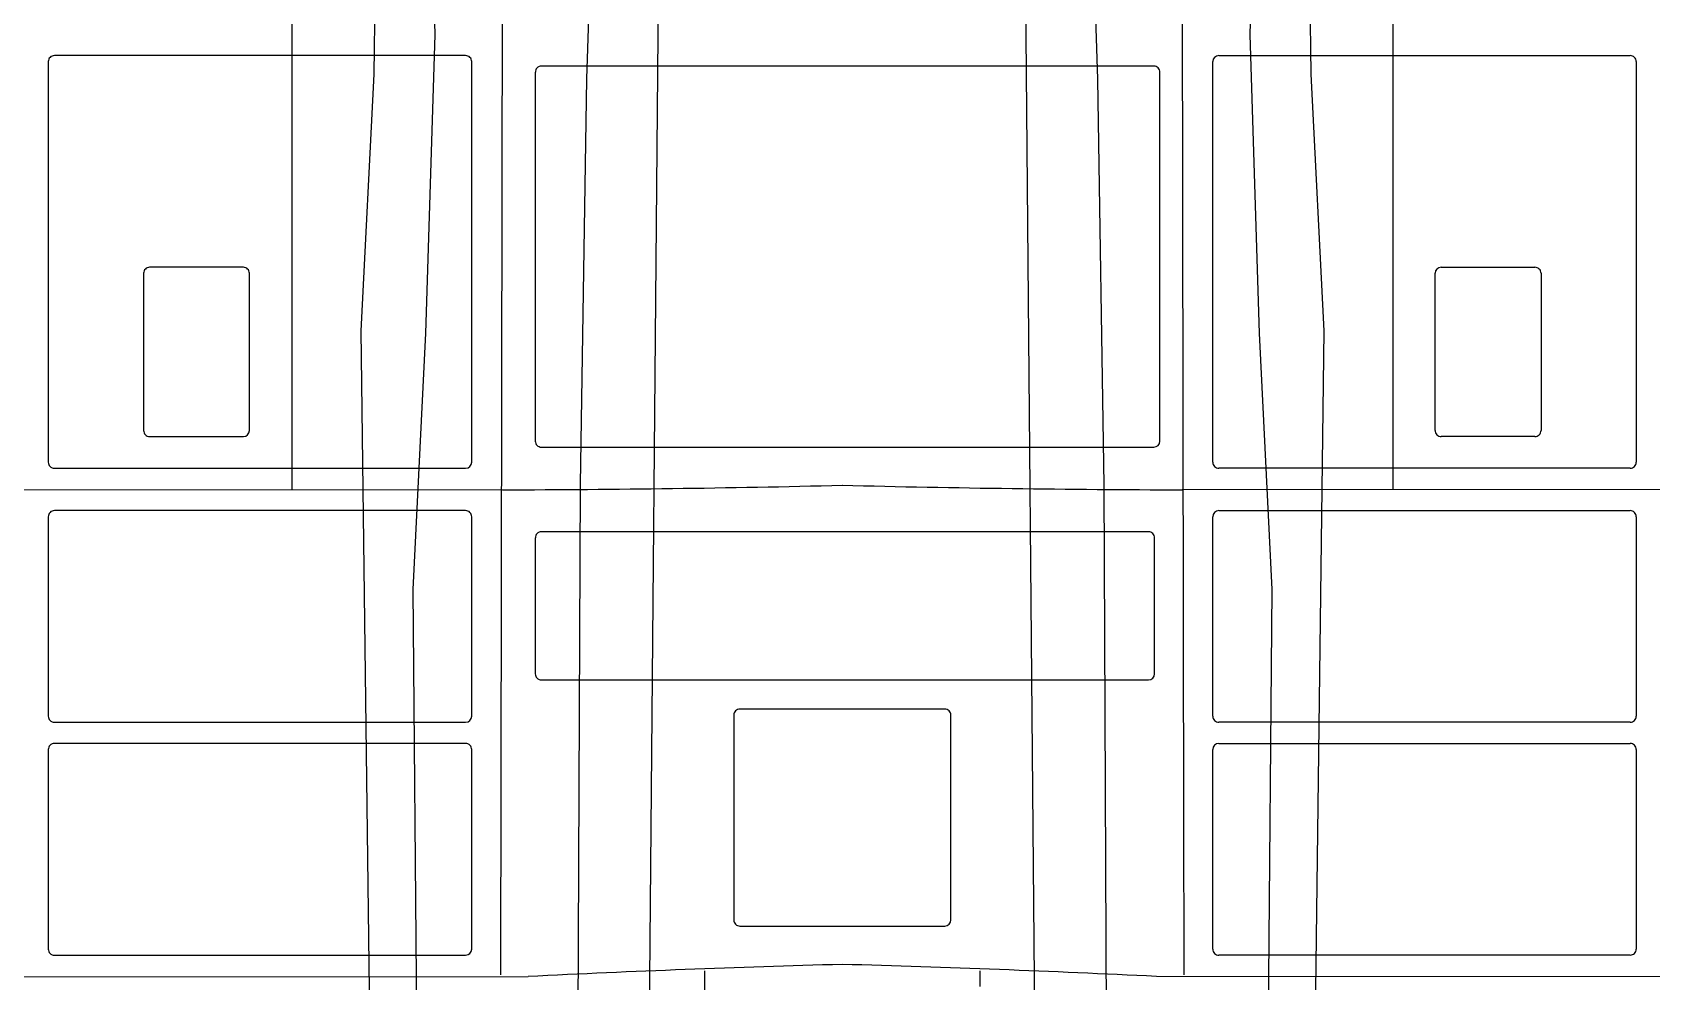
# Model space of a CAD drawing. Extents: x 0.4 to 20.4, y 0.5 to 29.7.
# Drawn here: x 8.236 to 12.484, y 13.81 to 16.302 of the extents above; entities that cross this region are included whole.
import ezdxf

# ---------------------------------------------------------------- set-up
doc = ezdxf.new("R2010")
doc.units = 0

msp = doc.modelspace()

# ---------------------------------------------------------------- linework, layer by layer
at = {"layer": 'Layer 1', "color": 7, "linetype": 'CONTINUOUS'}
for p, q in [((11.257159, 14.218587), (11.240468, 23.604641)), ((9.480845, 23.21416), (9.464153, 13.828106)), ((8.916594, 19.182193), (8.916594, 15.101948)), ((11.805476, 19.182193), (11.805476, 15.101948)), ((9.779777, 5.166812), (9.888814, 17.490817)), ((10.942293, 5.155329), (10.833256, 17.490817)), ((9.143966, 17.039167), (9.131718, 16.192073)), ((11.578104, 17.039167), (11.590352, 16.192073)), ((9.279937, 16.791371), (9.291881, 16.295546)), ((11.442133, 16.791371), (11.430189, 16.295546)), ((9.690812, 16.179316), (9.701886, 16.538267)), ((11.031258, 16.178998), (11.020184, 16.538189)), ((9.291881, 16.295546), (9.267229, 15.512168)), ((11.430189, 16.295546), (11.454841, 15.512168)), ((9.329712, 16.240815), (8.293649, 16.240815)), ((9.368165, 16.240815), (9.329712, 16.240815)), ((9.371788, 16.240815), (9.368165, 16.240815)), ((9.372625, 16.240815), (9.371788, 16.240815)), ((9.372794, 16.240815), (9.372625, 16.240815)), ((9.372809, 16.240815), (9.372794, 16.240815)), ((9.372813, 16.240815), (9.372809, 16.240815)), ((9.372814, 16.240815), (9.372813, 16.240815)), ((9.372815, 16.240815), (9.372814, 16.240815)), ((9.372814, 16.240815), (9.372814, 16.240815)), ((9.372815, 16.240815), (9.372815, 16.240815)), ((9.372815, 16.240815), (9.372815, 16.240815)), ((9.372815, 16.240815), (9.372815, 16.240815)), ((11.349192, 16.240815), (11.349192, 16.240815)), ((11.349192, 16.240815), (11.349192, 16.240815)), ((11.349192, 16.240815), (11.349192, 16.240815)), ((11.349192, 16.240815), (11.349193, 16.240815)), ((11.349193, 16.240815), (11.349193, 16.240815)), ((11.349193, 16.240815), (11.349194, 16.240815)), ((11.349194, 16.240815), (11.349198, 16.240815)), ((11.349198, 16.240815), (11.349213, 16.240815)), ((11.349213, 16.240815), (11.349382, 16.240815)), ((11.349382, 16.240815), (11.350219, 16.240815)), ((11.350219, 16.240815), (11.353842, 16.240815)), ((11.353842, 16.240815), (11.392295, 16.240815)), ((11.392295, 16.240815), (12.428358, 16.240815)), ((8.277712, 16.224815), (8.277712, 16.224815)), ((8.277712, 16.224815), (8.277712, 16.224815)), ((8.277712, 16.224815), (8.277712, 16.224815)), ((8.277712, 16.224815), (8.277712, 16.224814)), ((8.277712, 16.224814), (8.277712, 16.224814)), ((8.277712, 16.224814), (8.277712, 16.224813)), ((8.277712, 16.224813), (8.277712, 16.224809)), ((8.277712, 16.224809), (8.277712, 16.224794)), ((8.277712, 16.224794), (8.277712, 16.22463)), ((8.277712, 16.22463), (8.277712, 16.223815)), ((8.277712, 16.223815), (8.277712, 16.220285)), ((8.277712, 16.220285), (8.277712, 16.182822)), ((9.131718, 16.192073), (9.097436, 15.518608)), ((9.388815, 15.215422), (9.388815, 16.224815)), ((9.555492, 16.197035), (9.555492, 16.197035)), ((9.555492, 16.197035), (9.555492, 16.197035)), ((9.555492, 16.197035), (9.555492, 16.197035)), ((9.555492, 16.197035), (9.555492, 16.197035)), ((9.555492, 16.197035), (9.555492, 16.197035)), ((9.555492, 16.197035), (9.555492, 16.197034)), ((9.555492, 16.197034), (9.555492, 16.19703)), ((9.555492, 16.19703), (9.555492, 16.197016)), ((9.555492, 16.197016), (9.555492, 16.196865)), ((9.555492, 16.196865), (9.555492, 16.196115)), ((9.555492, 16.196115), (9.555492, 16.192864)), ((9.555492, 16.192864), (9.555492, 16.158371)), ((11.114176, 16.213035), (9.571429, 16.213035)), ((11.171435, 16.213035), (11.114176, 16.213035)), ((11.17683, 16.213035), (11.171435, 16.213035)), ((11.178076, 16.213035), (11.17683, 16.213035)), ((11.178327, 16.213035), (11.178076, 16.213035)), ((11.17835, 16.213035), (11.178327, 16.213035)), ((11.178356, 16.213035), (11.17835, 16.213035)), ((11.178357, 16.213035), (11.178356, 16.213035)), ((11.178358, 16.213035), (11.178357, 16.213035)), ((11.178358, 16.213035), (11.178358, 16.213035)), ((11.178358, 16.213035), (11.178358, 16.213035)), ((11.178358, 16.213035), (11.178358, 16.213035)), ((11.178358, 16.213035), (11.178358, 16.213035)), ((11.194358, 15.267652), (11.194358, 16.197035)), ((11.333255, 15.215422), (11.333255, 16.224815)), ((11.590352, 16.192073), (11.624634, 15.518345)), ((12.444358, 16.224815), (12.444358, 16.224815)), ((12.444358, 16.224815), (12.444358, 16.224815)), ((12.444358, 16.224815), (12.444358, 16.224815)), ((12.444358, 16.224815), (12.444358, 16.224814)), ((12.444358, 16.224814), (12.444358, 16.224814)), ((12.444358, 16.224814), (12.444358, 16.224813)), ((12.444358, 16.224813), (12.444358, 16.224809)), ((12.444358, 16.224809), (12.444358, 16.224794)), ((12.444358, 16.224794), (12.444358, 16.22463)), ((12.444358, 16.22463), (12.444358, 16.223815)), ((12.444358, 16.223815), (12.444358, 16.220285)), ((12.444358, 16.220285), (12.444358, 16.182822)), ((8.277712, 16.182822), (8.277712, 15.173429)), ((9.555492, 16.158371), (9.555492, 15.228988)), ((9.674312, 15.11457), (9.690812, 16.179316)), ((11.047758, 15.113356), (11.031258, 16.178998)), ((12.444358, 16.182822), (12.444358, 15.173429)), ((8.779673, 15.685256), (8.543649, 15.685256)), ((8.788433, 15.685256), (8.779673, 15.685256)), ((8.789258, 15.685256), (8.788433, 15.685256)), ((8.789449, 15.685256), (8.789258, 15.685256)), ((8.789487, 15.685256), (8.789449, 15.685256)), ((8.789491, 15.685256), (8.789487, 15.685256)), ((8.789492, 15.685256), (8.789491, 15.685256)), ((8.789491, 15.685256), (8.789491, 15.685256)), ((8.789492, 15.685256), (8.789492, 15.685256)), ((8.789492, 15.685256), (8.789492, 15.685256)), ((8.789492, 15.685256), (8.789492, 15.685256)), ((8.789492, 15.685256), (8.789492, 15.685256)), ((8.789492, 15.685256), (8.789492, 15.685256)), ((11.932531, 15.685256), (11.932531, 15.685256)), ((11.932531, 15.685256), (11.932531, 15.685256)), ((11.932531, 15.685256), (11.932531, 15.685256)), ((11.932531, 15.685256), (11.932531, 15.685256)), ((11.932531, 15.685256), (11.932531, 15.685256)), ((11.932531, 15.685256), (11.932531, 15.685256)), ((11.932531, 15.685256), (11.932532, 15.685256)), ((11.932532, 15.685256), (11.932536, 15.685256)), ((11.932536, 15.685256), (11.932574, 15.685256)), ((11.932574, 15.685256), (11.932765, 15.685256)), ((11.932765, 15.685256), (11.93359, 15.685256)), ((11.93359, 15.685256), (11.94235, 15.685256)), ((11.94235, 15.685256), (12.178358, 15.685256)), ((8.527712, 15.669256), (8.527712, 15.669256)), ((8.527712, 15.669256), (8.527712, 15.669256)), ((8.527712, 15.669256), (8.527712, 15.669255)), ((8.527712, 15.669255), (8.527712, 15.669255)), ((8.527712, 15.669255), (8.527712, 15.669255)), ((8.527712, 15.669255), (8.527712, 15.669255)), ((8.527712, 15.669255), (8.527712, 15.669254)), ((8.527712, 15.669254), (8.527712, 15.669247)), ((8.527712, 15.669247), (8.527712, 15.669183)), ((8.527712, 15.669183), (8.527712, 15.668863)), ((8.527712, 15.668863), (8.527712, 15.667478)), ((8.527712, 15.667478), (8.527712, 15.65278)), ((8.527712, 15.65278), (8.527712, 15.256767)), ((8.805492, 15.273242), (8.805492, 15.669256)), ((11.916578, 15.273242), (11.916578, 15.669256)), ((12.194358, 15.669256), (12.194358, 15.669256)), ((12.194358, 15.669256), (12.194358, 15.669256)), ((12.194358, 15.669256), (12.194358, 15.669255)), ((12.194358, 15.669255), (12.194358, 15.669255)), ((12.194358, 15.669255), (12.194358, 15.669255)), ((12.194358, 15.669255), (12.194358, 15.669255)), ((12.194358, 15.669255), (12.194358, 15.669254)), ((12.194358, 15.669254), (12.194358, 15.669247)), ((12.194358, 15.669247), (12.194358, 15.669183)), ((12.194358, 15.669183), (12.194358, 15.668863)), ((12.194358, 15.668863), (12.194358, 15.667478)), ((12.194358, 15.667478), (12.194358, 15.65278)), ((12.194358, 15.65278), (12.194358, 15.256767)), ((9.097436, 15.518608), (9.16695, 10.060401)), ((9.267229, 15.512168), (9.234409, 14.839484)), ((11.454841, 15.512168), (11.487661, 14.839164)), ((11.624634, 15.518345), (11.55512, 10.05449)), ((8.805492, 15.258544), (8.805492, 15.273242)), ((8.805492, 15.25716), (8.805492, 15.258544)), ((8.805492, 15.25684), (8.805492, 15.25716)), ((8.805492, 15.256775), (8.805492, 15.25684)), ((8.805492, 15.256769), (8.805492, 15.256775)), ((8.805492, 15.256768), (8.805492, 15.256769)), ((8.805492, 15.256767), (8.805492, 15.256768)), ((8.805492, 15.256767), (8.805492, 15.256767)), ((8.805492, 15.256767), (8.805492, 15.256767)), ((8.805492, 15.256767), (8.805492, 15.256767)), ((8.805492, 15.256767), (8.805492, 15.256767)), ((8.805492, 15.256767), (8.805492, 15.256767)), ((11.194358, 15.233158), (11.194358, 15.267652)), ((11.916578, 15.258544), (11.916578, 15.273242)), ((11.916578, 15.25716), (11.916578, 15.258544)), ((11.916578, 15.25684), (11.916578, 15.25716)), ((11.916578, 15.256775), (11.916578, 15.25684)), ((11.916578, 15.256769), (11.916578, 15.256775)), ((11.916578, 15.256768), (11.916578, 15.256769)), ((11.916578, 15.256767), (11.916578, 15.256768)), ((11.916578, 15.256767), (11.916578, 15.256767)), ((11.916578, 15.256767), (11.916578, 15.256767)), ((11.916578, 15.256767), (11.916578, 15.256767)), ((11.916578, 15.256767), (11.916578, 15.256767)), ((11.916578, 15.256767), (11.916578, 15.256767)), ((8.543649, 15.240815), (8.543649, 15.240815)), ((8.543649, 15.240815), (8.543649, 15.240815)), ((8.543649, 15.240815), (8.543649, 15.240815)), ((8.543649, 15.240815), (8.543649, 15.240815)), ((8.543649, 15.240815), (8.543649, 15.240815)), ((8.543649, 15.240815), (8.543649, 15.240815)), ((8.543649, 15.240815), (8.54365, 15.240815)), ((8.54365, 15.240815), (8.543654, 15.240815)), ((8.543654, 15.240815), (8.543692, 15.240815)), ((8.543692, 15.240815), (8.543883, 15.240815)), ((8.543883, 15.240815), (8.544708, 15.240815)), ((8.544708, 15.240815), (8.553468, 15.240815)), ((8.553468, 15.240815), (8.789492, 15.240815)), ((9.388815, 15.177958), (9.388815, 15.215422)), ((9.571429, 15.213035), (9.571429, 15.213035)), ((9.571429, 15.213035), (9.571429, 15.213035)), ((9.571429, 15.213035), (9.571429, 15.213035)), ((9.571429, 15.213035), (9.571429, 15.213035)), ((9.571429, 15.213035), (9.571429, 15.213035)), ((9.571429, 15.213035), (9.571431, 15.213035)), ((9.571431, 15.213035), (9.571436, 15.213035)), ((9.571436, 15.213035), (9.57146, 15.213035)), ((9.57146, 15.213035), (9.571711, 15.213035)), ((9.571711, 15.213035), (9.572957, 15.213035)), ((9.572957, 15.213035), (9.578352, 15.213035)), ((9.578352, 15.213035), (9.63561, 15.213035)), ((9.63561, 15.213035), (11.178358, 15.213035)), ((11.194358, 15.229908), (11.194358, 15.233158)), ((11.194358, 15.229158), (11.194358, 15.229908)), ((11.194358, 15.229007), (11.194358, 15.229158)), ((11.194358, 15.228992), (11.194358, 15.229007)), ((11.194358, 15.228989), (11.194358, 15.228992)), ((11.194358, 15.228988), (11.194358, 15.228989)), ((11.194358, 15.228988), (11.194358, 15.228988)), ((11.194358, 15.228988), (11.194358, 15.228988)), ((11.194358, 15.228988), (11.194358, 15.228988)), ((11.194358, 15.228988), (11.194358, 15.228988)), ((11.194358, 15.228988), (11.194358, 15.228988)), ((11.333255, 15.177958), (11.333255, 15.215422)), ((12.168539, 15.240815), (11.932531, 15.240815)), ((12.177299, 15.240815), (12.168539, 15.240815)), ((12.178124, 15.240815), (12.177299, 15.240815)), ((12.178315, 15.240815), (12.178124, 15.240815)), ((12.178353, 15.240815), (12.178315, 15.240815)), ((12.178357, 15.240815), (12.178353, 15.240815)), ((12.178358, 15.240815), (12.178357, 15.240815)), ((12.178358, 15.240815), (12.178358, 15.240815)), ((12.178358, 15.240815), (12.178358, 15.240815)), ((12.178358, 15.240815), (12.178358, 15.240815)), ((12.178358, 15.240815), (12.178358, 15.240815)), ((12.178358, 15.240815), (12.178358, 15.240815)), ((12.178358, 15.240815), (12.178358, 15.240815)), ((9.388815, 15.174428), (9.388815, 15.177958)), ((9.388815, 15.173613), (9.388815, 15.174428)), ((9.388815, 15.173449), (9.388815, 15.173613)), ((9.388815, 15.173434), (9.388815, 15.173449)), ((9.388815, 15.17343), (9.388815, 15.173434)), ((9.388815, 15.173429), (9.388815, 15.17343)), ((9.388815, 15.173429), (9.388815, 15.173429)), ((9.388815, 15.173429), (9.388815, 15.173429)), ((9.388815, 15.173429), (9.388815, 15.173429)), ((9.388815, 15.173429), (9.388815, 15.173429)), ((9.388815, 15.173429), (9.388815, 15.173429)), ((11.333255, 15.174428), (11.333255, 15.177958)), ((11.333255, 15.173613), (11.333255, 15.174428)), ((11.333255, 15.173449), (11.333255, 15.173613)), ((11.333255, 15.173434), (11.333255, 15.173449)), ((11.333255, 15.17343), (11.333255, 15.173434)), ((11.333255, 15.173429), (11.333255, 15.17343)), ((11.333255, 15.173429), (11.333255, 15.173429)), ((11.333255, 15.173429), (11.333255, 15.173429)), ((11.333255, 15.173429), (11.333255, 15.173429)), ((11.333255, 15.173429), (11.333255, 15.173429)), ((11.333255, 15.173429), (11.333255, 15.173429)), ((8.293649, 15.157476), (8.293649, 15.157476)), ((8.293649, 15.157476), (8.293649, 15.157476)), ((8.293649, 15.157476), (8.293649, 15.157476)), ((8.293649, 15.157476), (8.293649, 15.157476)), ((8.293649, 15.157476), (8.293649, 15.157476)), ((8.293649, 15.157476), (8.29365, 15.157476)), ((8.29365, 15.157476), (8.293654, 15.157476)), ((8.293654, 15.157476), (8.29367, 15.157476)), ((8.29367, 15.157476), (8.293839, 15.157476)), ((8.293839, 15.157476), (8.294675, 15.157476)), ((8.294675, 15.157476), (8.298298, 15.157476)), ((8.298298, 15.157476), (8.336752, 15.157476)), ((8.336752, 15.157476), (9.372815, 15.157476)), ((12.385255, 15.157476), (11.349192, 15.157476)), ((12.423709, 15.157476), (12.385255, 15.157476)), ((12.427332, 15.157476), (12.423709, 15.157476)), ((12.428168, 15.157476), (12.427332, 15.157476)), ((12.428337, 15.157476), (12.428168, 15.157476)), ((12.428353, 15.157476), (12.428337, 15.157476)), ((12.428357, 15.157476), (12.428353, 15.157476)), ((12.428358, 15.157476), (12.428357, 15.157476)), ((12.428358, 15.157476), (12.428358, 15.157476)), ((12.428358, 15.157476), (12.428358, 15.157476)), ((12.428358, 15.157476), (12.428358, 15.157476)), ((12.428358, 15.157476), (12.428358, 15.157476)), ((12.428358, 15.157476), (12.428358, 15.157476)), ((7.843417, 15.101686), (9.469712, 15.101051)), ((9.659879, 11.999662), (9.674312, 15.11457)), ((11.062191, 11.995432), (11.047758, 15.113356)), ((12.878591, 15.101686), (11.252311, 15.101051)), ((9.329712, 15.046389), (8.293649, 15.046389)), ((9.368165, 15.046389), (9.329712, 15.046389)), ((9.371788, 15.046389), (9.368165, 15.046389)), ((9.372625, 15.046389), (9.371788, 15.046389)), ((9.372794, 15.046389), (9.372625, 15.046389)), ((9.372809, 15.046389), (9.372794, 15.046389)), ((9.372813, 15.046389), (9.372809, 15.046389)), ((9.372814, 15.046389), (9.372813, 15.046389)), ((9.372815, 15.046389), (9.372814, 15.046389)), ((9.372814, 15.046389), (9.372814, 15.046389)), ((9.372815, 15.046389), (9.372815, 15.046389)), ((9.372815, 15.046389), (9.372815, 15.046389)), ((9.372815, 15.046389), (9.372815, 15.046389)), ((11.349192, 15.046389), (11.349192, 15.046389)), ((11.349192, 15.046389), (11.349192, 15.046389)), ((11.349192, 15.046389), (11.349192, 15.046389)), ((11.349192, 15.046389), (11.349193, 15.046389)), ((11.349193, 15.046389), (11.349193, 15.046389)), ((11.349193, 15.046389), (11.349194, 15.046389)), ((11.349194, 15.046389), (11.349198, 15.046389)), ((11.349198, 15.046389), (11.349213, 15.046389)), ((11.349213, 15.046389), (11.349382, 15.046389)), ((11.349382, 15.046389), (11.350219, 15.046389)), ((11.350219, 15.046389), (11.353842, 15.046389)), ((11.353842, 15.046389), (11.392295, 15.046389)), ((11.392295, 15.046389), (12.428358, 15.046389)), ((8.277712, 15.030389), (8.277712, 15.030389)), ((8.277712, 15.030389), (8.277712, 15.030389)), ((8.277712, 15.030389), (8.277712, 15.030389)), ((8.277712, 15.030389), (8.277712, 15.030389)), ((8.277712, 15.030389), (8.277712, 15.030389)), ((8.277712, 15.030389), (8.277712, 15.030389)), ((8.277712, 15.030389), (8.277712, 15.030387)), ((8.277712, 15.030387), (8.277712, 15.030379)), ((8.277712, 15.030379), (8.277712, 15.030297)), ((8.277712, 15.030297), (8.277712, 15.029892)), ((8.277712, 15.029892), (8.277712, 15.028134)), ((8.277712, 15.028134), (8.277712, 15.009476)), ((8.277712, 15.009476), (8.277712, 14.506783)), ((9.388815, 14.527696), (9.388815, 15.030389)), ((11.333255, 14.527696), (11.333255, 15.030389)), ((12.444358, 15.030389), (12.444358, 15.030389)), ((12.444358, 15.030389), (12.444358, 15.030389)), ((12.444358, 15.030389), (12.444358, 15.030389)), ((12.444358, 15.030389), (12.444358, 15.030389)), ((12.444358, 15.030389), (12.444358, 15.030389)), ((12.444358, 15.030389), (12.444358, 15.030389)), ((12.444358, 15.030389), (12.444358, 15.030387)), ((12.444358, 15.030387), (12.444358, 15.030379)), ((12.444358, 15.030379), (12.444358, 15.030297)), ((12.444358, 15.030297), (12.444358, 15.029892)), ((12.444358, 15.029892), (12.444358, 15.028134)), ((12.444358, 15.028134), (12.444358, 15.009476)), ((12.444358, 15.009476), (12.444358, 14.506783)), ((9.555492, 14.97483), (9.555492, 14.97483)), ((9.555492, 14.97483), (9.555492, 14.97483)), ((9.555492, 14.97483), (9.555492, 14.97483)), ((9.555492, 14.97483), (9.555492, 14.97483)), ((9.555492, 14.97483), (9.555492, 14.97483)), ((9.555492, 14.97483), (9.555492, 14.97483)), ((9.555492, 14.97483), (9.555492, 14.974829)), ((9.555492, 14.974829), (9.555492, 14.974823)), ((9.555492, 14.974823), (9.555492, 14.974768)), ((9.555492, 14.974768), (9.555492, 14.974491)), ((9.555492, 14.974491), (9.555492, 14.973293)), ((9.555492, 14.973293), (9.555492, 14.960574)), ((9.555492, 14.960574), (9.555492, 14.617885)), ((11.100841, 14.99083), (9.571429, 14.99083)), ((11.157605, 14.99083), (11.100841, 14.99083)), ((11.162953, 14.99083), (11.157605, 14.99083)), ((11.164188, 14.99083), (11.162953, 14.99083)), ((11.164437, 14.99083), (11.164188, 14.99083)), ((11.16446, 14.99083), (11.164437, 14.99083)), ((11.164466, 14.99083), (11.16446, 14.99083)), ((11.164468, 14.99083), (11.164466, 14.99083)), ((11.164468, 14.99083), (11.164468, 14.99083)), ((11.164468, 14.99083), (11.164468, 14.99083)), ((11.164468, 14.99083), (11.164468, 14.99083)), ((11.164468, 14.99083), (11.164468, 14.99083)), ((11.164468, 14.99083), (11.164468, 14.99083)), ((11.180468, 14.632142), (11.180468, 14.97483)), ((9.234409, 14.839484), (9.279746, 9.556238)), ((11.487661, 14.839164), (11.442324, 9.550143)), ((11.180468, 14.619423), (11.180468, 14.632142)), ((11.180468, 14.618225), (11.180468, 14.619423)), ((11.180468, 14.617948), (11.180468, 14.618225)), ((11.180468, 14.617892), (11.180468, 14.617948)), ((11.180468, 14.617887), (11.180468, 14.617892)), ((11.180468, 14.617886), (11.180468, 14.617887)), ((11.180468, 14.617885), (11.180468, 14.617886)), ((11.180468, 14.617886), (11.180468, 14.617886)), ((11.180468, 14.617885), (11.180468, 14.617885)), ((11.180468, 14.617885), (11.180468, 14.617885)), ((11.180468, 14.617885), (11.180468, 14.617885)), ((11.180468, 14.617885), (11.180468, 14.617885)), ((9.571429, 14.601948), (9.571429, 14.601948)), ((9.571429, 14.601948), (9.571429, 14.601948)), ((9.571429, 14.601948), (9.571429, 14.601948)), ((9.571429, 14.601948), (9.571429, 14.601948)), ((9.571429, 14.601948), (9.571429, 14.601948)), ((9.571429, 14.601948), (9.571431, 14.601948)), ((9.571431, 14.601948), (9.571436, 14.601948)), ((9.571436, 14.601948), (9.57146, 14.601948)), ((9.57146, 14.601948), (9.571708, 14.601948)), ((9.571708, 14.601948), (9.572943, 14.601948)), ((9.572943, 14.601948), (9.578292, 14.601948)), ((9.578292, 14.601948), (9.635056, 14.601948)), ((9.635056, 14.601948), (11.164468, 14.601948)), ((8.293649, 14.49083), (8.293649, 14.49083)), ((8.293649, 14.49083), (8.293649, 14.49083)), ((8.293649, 14.49083), (8.293649, 14.49083)), ((8.293649, 14.49083), (8.293649, 14.49083)), ((8.293649, 14.49083), (8.293649, 14.49083)), ((8.293649, 14.49083), (8.29365, 14.49083)), ((8.29365, 14.49083), (8.293654, 14.49083)), ((8.293654, 14.49083), (8.29367, 14.49083)), ((8.29367, 14.49083), (8.293839, 14.49083)), ((8.293839, 14.49083), (8.294675, 14.49083)), ((8.294675, 14.49083), (8.298298, 14.49083)), ((8.298298, 14.49083), (8.336752, 14.49083)), ((8.336752, 14.49083), (9.372815, 14.49083)), ((9.388815, 14.509039), (9.388815, 14.527696)), ((9.388815, 14.507281), (9.388815, 14.509039)), ((9.388815, 14.506875), (9.388815, 14.507281)), ((9.388815, 14.506793), (9.388815, 14.506875)), ((9.388815, 14.506786), (9.388815, 14.506793)), ((9.388815, 14.506784), (9.388815, 14.506786)), ((9.388815, 14.506783), (9.388815, 14.506784)), ((9.388815, 14.506783), (9.388815, 14.506783)), ((9.388815, 14.506783), (9.388815, 14.506783)), ((9.388815, 14.506783), (9.388815, 14.506783)), ((9.388815, 14.506783), (9.388815, 14.506783)), ((9.388815, 14.506783), (9.388815, 14.506783)), ((10.076326, 14.509555), (10.076326, 14.509555)), ((10.076326, 14.509555), (10.076326, 14.509555)), ((10.076326, 14.509555), (10.076326, 14.509555)), ((10.076326, 14.509555), (10.076326, 14.509555)), ((10.076326, 14.509555), (10.076326, 14.509555)), ((10.076326, 14.509555), (10.076326, 14.509554)), ((10.076326, 14.509554), (10.076326, 14.509552)), ((10.076326, 14.509552), (10.076326, 14.509544)), ((10.076326, 14.509544), (10.076326, 14.50946)), ((10.076326, 14.50946), (10.076326, 14.509044)), ((10.076326, 14.509044), (10.076326, 14.507239)), ((10.076326, 14.507239), (10.076326, 14.488087)), ((10.076326, 14.488087), (10.076326, 13.972059)), ((10.608276, 14.525555), (10.092263, 14.525555)), ((10.627428, 14.525555), (10.608276, 14.525555)), ((10.629233, 14.525555), (10.627428, 14.525555)), ((10.629649, 14.525555), (10.629233, 14.525555)), ((10.629733, 14.525555), (10.629649, 14.525555)), ((10.629741, 14.525555), (10.629733, 14.525555)), ((10.629743, 14.525555), (10.629741, 14.525555)), ((10.629744, 14.525555), (10.629743, 14.525555)), ((10.629744, 14.525555), (10.629744, 14.525555)), ((10.629744, 14.525555), (10.629744, 14.525555)), ((10.629744, 14.525555), (10.629744, 14.525555)), ((10.629744, 14.525555), (10.629744, 14.525555)), ((10.629744, 14.525555), (10.629744, 14.525555)), ((10.645744, 13.993527), (10.645744, 14.509555)), ((11.333255, 14.509039), (11.333255, 14.527696)), ((11.333255, 14.507281), (11.333255, 14.509039)), ((11.333255, 14.506875), (11.333255, 14.507281)), ((11.333255, 14.506793), (11.333255, 14.506875)), ((11.333255, 14.506786), (11.333255, 14.506793)), ((11.333255, 14.506784), (11.333255, 14.506786)), ((11.333255, 14.506783), (11.333255, 14.506784)), ((11.333255, 14.506783), (11.333255, 14.506783)), ((11.333255, 14.506783), (11.333255, 14.506783)), ((11.333255, 14.506783), (11.333255, 14.506783)), ((11.333255, 14.506783), (11.333255, 14.506783)), ((11.333255, 14.506783), (11.333255, 14.506783)), ((12.385255, 14.49083), (11.349192, 14.49083)), ((12.423709, 14.49083), (12.385255, 14.49083)), ((12.427332, 14.49083), (12.423709, 14.49083)), ((12.428168, 14.49083), (12.427332, 14.49083)), ((12.428337, 14.49083), (12.428168, 14.49083)), ((12.428353, 14.49083), (12.428337, 14.49083)), ((12.428357, 14.49083), (12.428353, 14.49083)), ((12.428358, 14.49083), (12.428357, 14.49083)), ((12.428358, 14.49083), (12.428358, 14.49083)), ((12.428358, 14.49083), (12.428358, 14.49083)), ((12.428358, 14.49083), (12.428358, 14.49083)), ((12.428358, 14.49083), (12.428358, 14.49083)), ((12.428358, 14.49083), (12.428358, 14.49083)), ((8.277712, 14.419271), (8.277712, 14.419271)), ((8.277712, 14.419271), (8.277712, 14.419271)), ((8.277712, 14.419271), (8.277712, 14.419271)), ((8.277712, 14.419271), (8.277712, 14.419271)), ((8.277712, 14.419271), (8.277712, 14.419271)), ((8.277712, 14.419271), (8.277712, 14.419271)), ((8.277712, 14.419271), (8.277712, 14.419269)), ((8.277712, 14.419269), (8.277712, 14.419261)), ((8.277712, 14.419261), (8.277712, 14.419179)), ((8.277712, 14.419179), (8.277712, 14.418773)), ((8.277712, 14.418773), (8.277712, 14.417015)), ((8.277712, 14.417015), (8.277712, 14.398358)), ((9.329712, 14.435271), (8.293649, 14.435271)), ((9.368165, 14.435271), (9.329712, 14.435271)), ((9.371788, 14.435271), (9.368165, 14.435271)), ((9.372625, 14.435271), (9.371788, 14.435271)), ((9.372794, 14.435271), (9.372625, 14.435271)), ((9.372809, 14.435271), (9.372794, 14.435271)), ((9.372813, 14.435271), (9.372809, 14.435271)), ((9.372814, 14.435271), (9.372813, 14.435271)), ((9.372815, 14.435271), (9.372814, 14.435271)), ((9.372814, 14.435271), (9.372814, 14.435271)), ((9.372815, 14.435271), (9.372815, 14.435271)), ((9.372815, 14.435271), (9.372815, 14.435271)), ((9.372815, 14.435271), (9.372815, 14.435271)), ((9.388815, 13.916578), (9.388815, 14.419271)), ((11.333255, 13.916578), (11.333255, 14.419271)), ((11.349192, 14.435271), (11.349192, 14.435271)), ((11.349192, 14.435271), (11.349192, 14.435271)), ((11.349192, 14.435271), (11.349192, 14.435271)), ((11.349192, 14.435271), (11.349193, 14.435271)), ((11.349193, 14.435271), (11.349193, 14.435271)), ((11.349193, 14.435271), (11.349194, 14.435271)), ((11.349194, 14.435271), (11.349198, 14.435271)), ((11.349198, 14.435271), (11.349213, 14.435271)), ((11.349213, 14.435271), (11.349382, 14.435271)), ((11.349382, 14.435271), (11.350219, 14.435271)), ((11.350219, 14.435271), (11.353842, 14.435271)), ((11.353842, 14.435271), (11.392295, 14.435271)), ((11.392295, 14.435271), (12.428358, 14.435271)), ((12.444358, 14.419271), (12.444358, 14.419271)), ((12.444358, 14.419271), (12.444358, 14.419271)), ((12.444358, 14.419271), (12.444358, 14.419271)), ((12.444358, 14.419271), (12.444358, 14.419271)), ((12.444358, 14.419271), (12.444358, 14.419271)), ((12.444358, 14.419271), (12.444358, 14.419271)), ((12.444358, 14.419271), (12.444358, 14.419269)), ((12.444358, 14.419269), (12.444358, 14.419261)), ((12.444358, 14.419261), (12.444358, 14.419179)), ((12.444358, 14.419179), (12.444358, 14.418773)), ((12.444358, 14.418773), (12.444358, 14.417015)), ((12.444358, 14.417015), (12.444358, 14.398358)), ((8.277712, 14.398358), (8.277712, 13.895665)), ((12.444358, 14.398358), (12.444358, 13.895665)), ((11.257779, 13.870225), (11.257159, 14.218587)), ((10.645744, 13.974374), (10.645744, 13.993527)), ((10.092263, 13.956106), (10.092263, 13.956106)), ((10.092263, 13.956106), (10.092263, 13.956106)), ((10.092263, 13.956106), (10.092263, 13.956106)), ((10.092263, 13.956106), (10.092263, 13.956106)), ((10.092263, 13.956106), (10.092264, 13.956106)), ((10.092264, 13.956106), (10.092264, 13.956106)), ((10.092264, 13.956106), (10.092266, 13.956106)), ((10.092266, 13.956106), (10.092274, 13.956106)), ((10.092274, 13.956106), (10.092358, 13.956106)), ((10.092358, 13.956106), (10.092774, 13.956106)), ((10.092774, 13.956106), (10.094579, 13.956106)), ((10.094579, 13.956106), (10.113731, 13.956106)), ((10.113731, 13.956106), (10.629744, 13.956106)), ((10.645744, 13.97257), (10.645744, 13.974374)), ((10.645744, 13.972153), (10.645744, 13.97257)), ((10.645744, 13.972069), (10.645744, 13.972153)), ((10.645744, 13.972061), (10.645744, 13.972069)), ((10.645744, 13.972059), (10.645744, 13.972061)), ((10.645744, 13.972059), (10.645744, 13.972059)), ((10.645744, 13.972059), (10.645744, 13.972059)), ((10.645744, 13.972059), (10.645744, 13.972059)), ((10.645744, 13.972059), (10.645744, 13.972059)), ((10.645744, 13.972059), (10.645744, 13.972059)), ((10.645744, 13.972059), (10.645744, 13.972059)), ((9.388815, 13.897921), (9.388815, 13.916578)), ((9.388815, 13.896163), (9.388815, 13.897921)), ((9.388815, 13.895757), (9.388815, 13.896163)), ((9.388815, 13.895675), (9.388815, 13.895757)), ((9.388815, 13.895667), (9.388815, 13.895675)), ((9.388815, 13.895666), (9.388815, 13.895667)), ((9.388815, 13.895665), (9.388815, 13.895666)), ((9.388815, 13.895665), (9.388815, 13.895665)), ((9.388815, 13.895665), (9.388815, 13.895665)), ((9.388815, 13.895665), (9.388815, 13.895665)), ((9.388815, 13.895665), (9.388815, 13.895665)), ((9.388815, 13.895665), (9.388815, 13.895665)), ((11.333255, 13.897921), (11.333255, 13.916578)), ((11.333255, 13.896163), (11.333255, 13.897921)), ((11.333255, 13.895757), (11.333255, 13.896163)), ((11.333255, 13.895675), (11.333255, 13.895757)), ((11.333255, 13.895667), (11.333255, 13.895675)), ((11.333255, 13.895666), (11.333255, 13.895667)), ((11.333255, 13.895665), (11.333255, 13.895666)), ((11.333255, 13.895665), (11.333255, 13.895665)), ((11.333255, 13.895665), (11.333255, 13.895665)), ((11.333255, 13.895665), (11.333255, 13.895665)), ((11.333255, 13.895665), (11.333255, 13.895665)), ((11.333255, 13.895665), (11.333255, 13.895665)), ((8.293649, 13.879712), (8.293649, 13.879712)), ((8.293649, 13.879712), (8.293649, 13.879712)), ((8.293649, 13.879712), (8.293649, 13.879712)), ((8.293649, 13.879712), (8.293649, 13.879712)), ((8.293649, 13.879712), (8.293649, 13.879712)), ((8.293649, 13.879712), (8.29365, 13.879712)), ((8.29365, 13.879712), (8.293654, 13.879712)), ((8.293654, 13.879712), (8.29367, 13.879712)), ((8.29367, 13.879712), (8.293839, 13.879712)), ((8.293839, 13.879712), (8.294675, 13.879712)), ((8.294675, 13.879712), (8.298298, 13.879712)), ((8.298298, 13.879712), (8.336752, 13.879712)), ((8.336752, 13.879712), (9.372815, 13.879712)), ((11.257837, 13.837402), (11.257779, 13.870225)), ((12.385255, 13.879712), (11.349192, 13.879712)), ((12.423709, 13.879712), (12.385255, 13.879712)), ((12.427332, 13.879712), (12.423709, 13.879712)), ((12.428168, 13.879712), (12.427332, 13.879712)), ((12.428337, 13.879712), (12.428168, 13.879712)), ((12.428353, 13.879712), (12.428337, 13.879712)), ((12.428357, 13.879712), (12.428353, 13.879712)), ((12.428358, 13.879712), (12.428357, 13.879712)), ((12.428358, 13.879712), (12.428358, 13.879712)), ((12.428358, 13.879712), (12.428358, 13.879712)), ((12.428358, 13.879712), (12.428358, 13.879712)), ((12.428358, 13.879712), (12.428358, 13.879712)), ((12.428358, 13.879712), (12.428358, 13.879712)), ((7.870356, 13.82303), (9.536704, 13.823665)), ((9.999933, 11.761905), (9.999933, 13.838059)), ((10.722137, 13.838059), (10.722137, 13.838059)), ((10.722137, 13.838059), (10.722137, 13.838059)), ((10.722137, 13.838059), (10.722137, 13.838058)), ((10.722137, 13.838058), (10.722137, 13.838056)), ((10.722137, 13.838056), (10.722137, 13.838047)), ((10.722137, 13.838047), (10.722137, 13.838012)), ((10.722137, 13.838012), (10.722137, 13.837871)), ((10.722137, 13.837871), (10.722137, 13.836365)), ((10.722137, 13.836365), (10.722137, 13.828936)), ((10.722137, 13.828936), (10.722137, 13.797294)), ((12.851651, 13.82303), (11.185303, 13.823665)), ((11.257851, 13.829823), (11.257837, 13.837402)), ((11.257854, 13.828296), (11.257851, 13.829823)), ((11.257854, 13.828153), (11.257854, 13.828296)), ((11.257854, 13.828118), (11.257854, 13.828153)), ((11.257854, 13.828109), (11.257854, 13.828118)), ((11.257854, 13.828107), (11.257854, 13.828109)), ((11.257854, 13.828106), (11.257854, 13.828107)), ((11.257854, 13.828106), (11.257854, 13.828106)), ((11.257854, 13.828106), (11.257854, 13.828106)), ((11.257854, 13.828106), (11.257854, 13.828106))]:
    msp.add_line(p, q, dxfattribs=at)
for centre, radius, start, end in [((8.29362, 16.224967), 0.015848, 89.894406, 180.549293), ((9.372887, 16.224838), 0.015927, 359.916048, 450.260455), ((11.349272, 16.224843), 0.016016, 90.285006, 180.100313), ((12.428381, 16.224887), 0.015927, 359.739545, 450.083952), ((9.571413, 16.197247), 0.015788, 89.941494, 180.764386), ((11.17843, 16.197058), 0.015927, 359.916048, 450.260455), ((8.54362, 15.669408), 0.015848, 89.894406, 180.549293), ((8.789564, 15.669279), 0.015927, 359.916048, 450.260455), ((11.932572, 15.669282), 0.015994, 90.14813, 180.096237), ((12.178381, 15.669328), 0.015927, 359.739545, 450.083952), ((8.543668, 15.256735), 0.015956, 179.883526, 269.931212), ((8.789519, 15.256809), 0.015994, 269.903763, 359.85187), ((11.9325, 15.256748), 0.015934, 179.931842, 270.112412), ((12.17849, 15.25674), 0.015867, 269.523062, 360.100169), ((9.571379, 15.228962), 0.015887, 179.905499, 270.179255), ((11.178385, 15.229029), 0.015994, 269.903763, 359.85187), ((8.293668, 15.173396), 0.015956, 179.883526, 269.931212), ((9.372841, 15.17347), 0.015994, 269.903763, 359.85187), ((11.34916, 15.17339), 0.015914, 179.859551, 270.117824), ((12.42849, 15.173401), 0.015867, 269.523062, 360.100169), ((9.379625, 55.000815), 39.899866, 270.129364, 271.409572), ((11.342399, 55.00239), 39.901441, 268.590482, 269.870639), ((8.29362, 15.030542), 0.015848, 89.894406, 180.549293), ((9.372887, 15.030413), 0.015927, 359.916048, 450.260455), ((11.349272, 15.030417), 0.016016, 90.285006, 180.100313), ((12.428381, 15.030462), 0.015927, 359.739545, 450.083952), ((9.571413, 14.975043), 0.015788, 89.941494, 180.764386), ((11.164541, 14.974854), 0.015927, 359.916048, 450.260455), ((9.571359, 14.617858), 0.015867, 179.900079, 270.251399), ((11.164496, 14.617965), 0.016016, 269.899687, 359.714994), ((8.293668, 14.506751), 0.015956, 179.883526, 269.931212), ((9.372841, 14.506824), 0.015994, 269.903763, 359.85187), ((10.092234, 14.509707), 0.015848, 89.894406, 180.549293), ((10.629816, 14.509578), 0.015927, 359.916048, 450.260455), ((11.34916, 14.506744), 0.015914, 179.859551, 270.117824), ((12.42849, 14.506755), 0.015867, 269.523062, 360.100169), ((8.29362, 14.419424), 0.015848, 89.894406, 180.549293), ((9.372887, 14.419295), 0.015927, 359.916048, 450.260455), ((11.349272, 14.419299), 0.016016, 90.285006, 180.100313), ((12.428381, 14.419344), 0.015927, 359.739545, 450.083952), ((10.092282, 13.972026), 0.015956, 179.883526, 269.931212), ((10.629771, 13.9721), 0.015994, 269.903763, 359.85187), ((8.293668, 13.895633), 0.015956, 179.883526, 269.931212), ((9.372841, 13.895706), 0.015994, 269.903763, 359.85187), ((11.34916, 13.895626), 0.015914, 179.859551, 270.117824), ((12.42849, 13.895637), 0.015867, 269.523062, 360.100169), ((11.382953, -23.465967), 37.335308, 91.568625, 92.83446), ((9.338884, -23.469358), 37.338704, 87.165537, 88.431233)]:
    msp.add_arc(centre, radius, start, end, dxfattribs=at)

doc.saveas('drawing.dxf')
